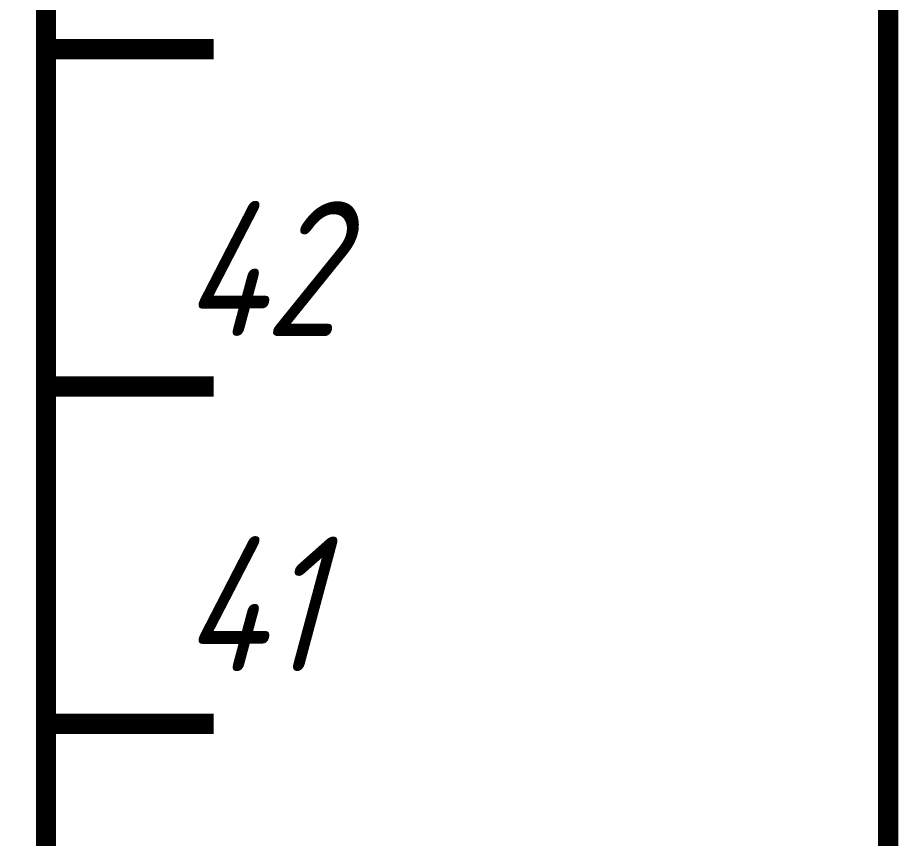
# Model space of a CAD drawing. Extents: x 260 to 1101, y 70 to 664.
# Drawn here: x 903.59 to 916.64, y 425.08 to 437.25 of the extents above; entities that cross this region are included whole.
import ezdxf

# ---------------------------------------------------------------- set-up
doc = ezdxf.new("R2010")
doc.units = 0
doc.header["$MEASUREMENT"] = 0
doc.layers.add('Sheet', color=255, linetype='CONTINUOUS')
doc.styles.add('GOST type A0', font='', dxfattribs={"oblique": 15, "height": 3.5})
doc.styles.get('GOST type A0').set_extended_font_data('GOST type A')

msp = doc.modelspace()

# ---------------------------------------------------------------- linework, layer by layer
at = {"layer": 'Sheet', "const_width": 0.3}
msp.add_lwpolyline([(846.521, 566.796), (904.006, 566.796), (904.006, 391.796), (846.521, 391.796), (846.521, 566.796)], close=True, dxfattribs=at)
for points in [[(906.49, 441.783), (916.49, 441.783), (916.49, 416.774), (916.49, 386.794)], [(904.006, 436.781), (906.49, 436.781)], [(904.006, 431.779), (906.49, 431.779)], [(904.006, 426.777), (906.49, 426.777)]]:
    msp.add_lwpolyline(points, dxfattribs=at)

# ---------------------------------------------------------------- texts
at = {"layer": 'Sheet', "style": 'GOST type A0', "oblique": 15}
for s, p in [('42', (906.024, 432.525)), ('41', (906.024, 427.554))]:
    msp.add_text(s, height=2, dxfattribs=at).set_placement(p)

doc.saveas('drawing.dxf')
